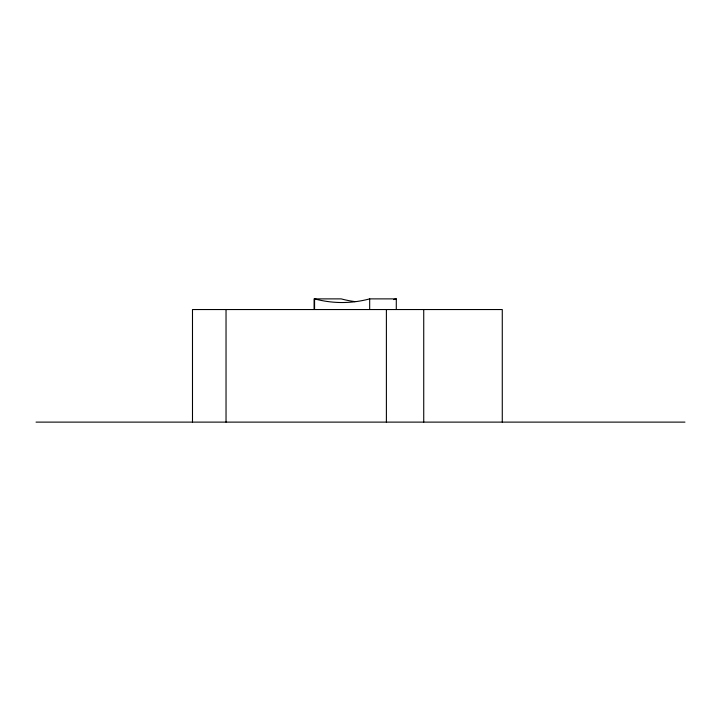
<?xml version="1.0" encoding="UTF-8"?>
<svg xmlns="http://www.w3.org/2000/svg" width="721" height="721" viewBox="0 0 721 721"><rect width="100%" height="100%" fill="white"/><g stroke="black" fill="none" stroke-linecap="round" stroke-linejoin="round"><path stroke-width="1.08" d="M314.572 309.291L314.572 298.882A324.865 184.468 90 0 0 369.675 298.882L396.289 298.882L396.289 309.291M36.05 422.118L684.95 422.118M502.276 422.118L502.276 309.543L192.489 309.543L192.489 422.118M423.732 309.543L423.732 422.118M386.393 309.543L386.393 422.118M369.675 298.882L369.675 309.291M314.086 309.291L314.086 298.882L341.177 298.882A324.865 184.468 -90 0 0 354.912 301.612M226.034 309.543L226.034 422.118M396.289 298.882A324.865 184.468 -90 0 1 393.549 299.575"/></g></svg>
